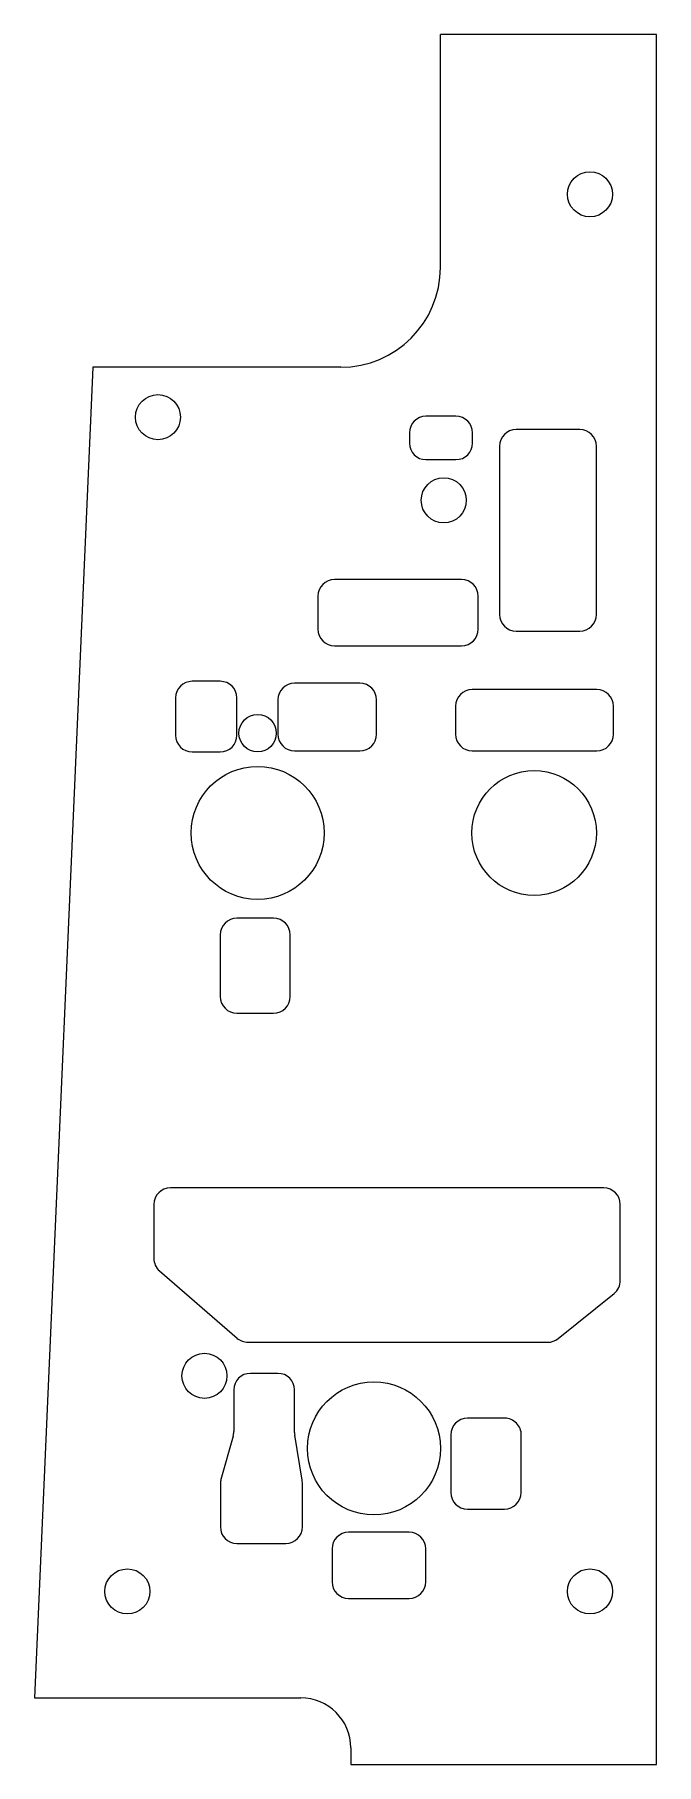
# Model space of a CAD drawing. Extents: x -2.34 to 0, y 0 to 6.5.
import ezdxf

# ---------------------------------------------------------------- set-up
doc = ezdxf.new("R2010")
doc.units = 0
doc.layers.get('0').update_dxf_attribs({"linetype": 'CONTINUOUS'})

msp = doc.modelspace()

# ---------------------------------------------------------------- linework, layer by layer
at = {"color": 7, "linetype": 'CONTINUOUS'}
for p, q in [((0, 6.5), (-0.8125, 6.5)), ((-0.8125, 5.625), (-0.8125, 6.5)), ((0, 0), (0, 6.5)), ((-2.12, 5.25), (-2.339, 0.25)), ((-1.1875, 5.25), (-2.12, 5.25)), ((-0.754, 5.0661), (-0.8668, 5.0661)), ((-0.2885, 5.0159), (-0.5278, 5.0159)), ((-0.9293, 5.0036), (-0.9293, 4.9653)), ((-0.6915, 4.9653), (-0.6915, 5.0036)), ((-0.5903, 4.9534), (-0.5903, 4.321)), ((-0.226, 4.321), (-0.226, 4.9534)), ((-0.8668, 4.9028), (-0.754, 4.9028)), ((-0.7329, 4.4522), (-1.2105, 4.4522)), ((-1.273, 4.3897), (-1.273, 4.2661)), ((-0.6704, 4.2661), (-0.6704, 4.3897)), ((-0.5278, 4.2585), (-0.2885, 4.2585)), ((-1.2105, 4.2036), (-0.7329, 4.2036)), ((-1.6405, 4.0698), (-1.7462, 4.0698)), ((-1.1152, 4.0628), (-1.3612, 4.0628)), ((-0.2243, 4.0387), (-0.6927, 4.0387)), ((-1.8087, 4.0073), (-1.8087, 3.8671)), ((-1.578, 3.8671), (-1.578, 4.0073)), ((-1.4237, 4.0003), (-1.4237, 3.8711)), ((-1.0527, 3.8711), (-1.0527, 4.0003)), ((-0.7552, 3.9762), (-0.7552, 3.8711)), ((-0.1618, 3.8711), (-0.1618, 3.9762)), ((-1.7462, 3.8046), (-1.6405, 3.8046)), ((-1.3612, 3.8086), (-1.1152, 3.8086)), ((-0.6927, 3.8086), (-0.2243, 3.8086)), ((-1.44, 3.1795), (-1.578, 3.1795)), ((-1.6405, 3.117), (-1.6405, 2.8853)), ((-1.3775, 2.8853), (-1.3775, 3.117)), ((-1.578, 2.8228), (-1.44, 2.8228)), ((-0.1984, 2.166), (-1.828, 2.166)), ((-1.8905, 2.1035), (-1.8905, 1.9014)), ((-0.1359, 1.8185), (-0.1359, 2.1035)), ((-1.869, 1.8542), (-1.5776, 1.6015)), ((-0.37, 1.6001), (-0.1592, 1.7698)), ((-1.5367, 1.5863), (-0.4092, 1.5863)), ((-1.4237, 1.4695), (-1.5274, 1.4695)), ((-1.5899, 1.407), (-1.5899, 1.2506)), ((-1.3612, 1.2471), (-1.3612, 1.407)), ((-0.5707, 1.3008), (-0.7112, 1.3008)), ((-1.3326, 1.0677), (-1.3604, 1.237)), ((-0.7737, 1.2383), (-0.7737, 1.0221)), ((-0.5093, 1.0218), (-0.5082, 1.238)), ((-1.5923, 1.2337), (-1.638, 1.071)), ((-1.6403, 1.0541), (-1.6403, 0.8926)), ((-1.3318, 0.8926), (-1.3318, 1.0576)), ((-0.7112, 0.9596), (-0.5718, 0.9596)), ((-0.9301, 0.8724), (-1.1577, 0.8724)), ((-1.5778, 0.8301), (-1.3943, 0.8301)), ((-1.2202, 0.8099), (-1.2202, 0.6861)), ((-0.8676, 0.6861), (-0.8676, 0.8099)), ((-1.1577, 0.6236), (-0.9301, 0.6236)), ((-2.339, 0.25), (-1.3375, 0.25)), ((-1.15, 0.0625), (-1.15, 0)), ((-1.15, 0), (0, 0))]:
    msp.add_line(p, q, dxfattribs=at)
for centre, radius in [((-0.25, 5.9), 0.0847), ((-1.875, 5.0625), 0.0847), ((-0.8, 4.75), 0.0847), ((-1.5, 3.875), 0.0703), ((-1.5, 3.5), 0.25), ((-0.46, 3.5), 0.2344), ((-1.7, 1.46), 0.0847), ((-1.0625, 1.1875), 0.25), ((-1.99, 0.65), 0.0847), ((-0.25, 0.65), 0.0847)]:
    msp.add_circle(centre, radius, dxfattribs=at)
for centre, radius, start, end in [((-1.1875, 5.625), 0.375, 270, 0), ((-0.8668, 5.0036), 0.0625, 90, 180), ((-0.754, 5.0036), 0.0625, 0, 90), ((-0.5278, 4.9534), 0.0625, 90, 180), ((-0.2885, 4.9534), 0.0625, 0, 90), ((-0.8668, 4.9653), 0.0625, 180, 270), ((-0.754, 4.9653), 0.0625, 270, 0), ((-1.2105, 4.3897), 0.0625, 90, 180), ((-0.7329, 4.3897), 0.0625, 0, 90), ((-0.5278, 4.321), 0.0625, 180, 270), ((-0.2885, 4.321), 0.0625, 270, 0), ((-1.2105, 4.2661), 0.0625, 180, 270), ((-0.7329, 4.2661), 0.0625, 270, 0), ((-1.7462, 4.0073), 0.0625, 90, 180), ((-1.6405, 4.0073), 0.0625, 0, 90), ((-1.3612, 4.0003), 0.0625, 90, 180), ((-1.1152, 4.0003), 0.0625, 0, 90), ((-0.6927, 3.9762), 0.0625, 90, 180), ((-0.2243, 3.9762), 0.0625, 0, 90), ((-1.7462, 3.8671), 0.0625, 180, 270), ((-1.6405, 3.8671), 0.0625, 270, 0), ((-1.3612, 3.8711), 0.0625, 180, 270), ((-1.1152, 3.8711), 0.0625, 270, 0), ((-0.6927, 3.8711), 0.0625, 180, 270), ((-0.2243, 3.8711), 0.0625, 270, 0), ((-1.578, 3.117), 0.0625, 90, 180), ((-1.44, 3.117), 0.0625, 0, 90), ((-1.578, 2.8853), 0.0625, 180, 270), ((-1.44, 2.8853), 0.0625, 270, 0), ((-1.828, 2.1035), 0.0625, 90, 180), ((-0.1984, 2.1035), 0.0625, 0, 90), ((-1.828, 1.9014), 0.0625, 180, 229.06999), ((-0.1984, 1.8185), 0.0625, 308.83835, 0), ((-1.5367, 1.6488), 0.0625, 229.06999, 270), ((-0.4092, 1.6488), 0.0625, 270, 308.83835), ((-1.5274, 1.407), 0.0625, 90, 180), ((-1.4237, 1.407), 0.0625, 0, 90), ((-0.7112, 1.2383), 0.0625, 90, 180), ((-0.5707, 1.2383), 0.0625, 359.69794, 90), ((-1.6524, 1.2506), 0.0625, 344.30539, 0), ((-1.2987, 1.2471), 0.0625, 180, 189.30128), ((-1.5778, 1.0541), 0.0625, 164.30539, 180), ((-1.3943, 1.0576), 0.0625, 0, 9.30128), ((-0.7112, 1.0221), 0.0625, 180, 270), ((-0.5718, 1.0221), 0.0625, 270, 359.69794), ((-1.5778, 0.8926), 0.0625, 180, 270), ((-1.3943, 0.8926), 0.0625, 270, 0), ((-1.1577, 0.8099), 0.0625, 90, 180), ((-0.9301, 0.8099), 0.0625, 0, 90), ((-1.1577, 0.6861), 0.0625, 180, 270), ((-0.9301, 0.6861), 0.0625, 270, 0), ((-1.3375, 0.0625), 0.1875, 0, 90)]:
    msp.add_arc(centre, radius, start, end, dxfattribs=at)

doc.saveas('drawing.dxf')
